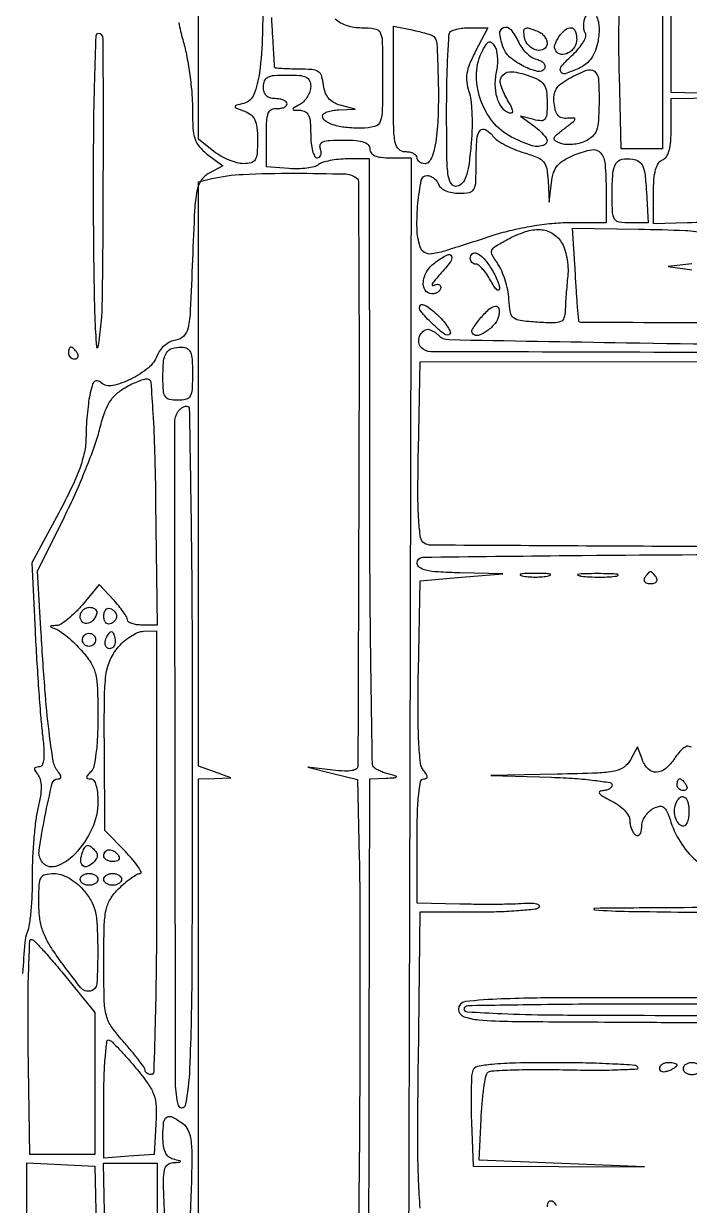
# Model space of a CAD drawing. Extents: x 24 to 1546, y 0 to 2379.
# Drawn here: x 188.4 to 301.1, y 1405.9 to 1605.7 of the extents above; entities that cross this region are included whole.
import ezdxf

# ---------------------------------------------------------------- set-up
doc = ezdxf.new("R2010")
doc.units = 0
doc.header["$MEASUREMENT"] = 0
doc.layers.get('0').update_dxf_attribs({"linetype": 'CONTINUOUS'})

msp = doc.modelspace()

# ---------------------------------------------------------------- linework, layer by layer
for points in [[(339.46395, 1554.999339, -0.000003), (282.698834, 1555.153426, -0.227171), (282.42286, 1555.28656, -0.148861), (282.347007, 1555.477022, -0.000632), (282.161679, 1557.726915, -0.00301), (281.969259, 1560.291055, -0.001884), (281.773422, 1563.294427), (281.294671, 1571.088855), (292.517836, 1570.933479, -0.006652), (300.387005, 1570.719798, -0.055106), (303.915854, 1570.184472, -0.174711)], [(514.769083, 1516.135333, 0.000015), (559.321584, 1516.282001, 0.198049)], [(218.052386, 1403.211409, -0.001037), (218, 1428.468615), (218, 1478), (220.75, 1478.078947), (223.5, 1478.157895), (220.75, 1479.162281), (218, 1480.166667), (218, 1529.564281), (218, 1578.961896), (220.25, 1579.480168, -0.045261), (225.548031, 1580.204816, -0.011871), (234.126477, 1580.391277, -0.006018), (242.955136, 1580.267285, -0.192143), (244.902651, 1579.430682, -0.197515), (245.068892, 1579.032373, -0.000095), (245.142637, 1564.819587, -0.001291), (245.180897, 1548.987541, -0.000784), (245.148441, 1530.261966, 0.00002), (245.087187, 1511.477675, 0.000032), (245.036602, 1495.453169, 0.000005), (244.992793, 1481.241243, 0.002008), (244.99374, 1480.238182, -0.23795), (244.725791, 1479.700407, -0.115744), (244.003814, 1479.385864, -0.057422), (242.730441, 1479.302092, -0.016314), (240.75, 1479.464155), (236.5, 1479.951944), (240.721345, 1478.92279), (244.94269, 1477.893635), (245.221345, 1464.696818, -0.004337), (245.31296, 1457.331315, -0.000915), (245.337834, 1444.468266, -0.000958), (245.310804, 1429.55014, -0.000909), (245.226601, 1414.365366), (244.953201, 1377.230732)], [(228.943365, 1616.25, -0.005128), (228.84055, 1603.945733, -0.028973), (228.338848, 1597.403797, -0.059734), (227.381128, 1593.711569, -0.239926), (225.690949, 1592.20893, 0.006137), (224.334297, 1591.83631, 0.361996), (224.200566, 1591.639073, 0.281936), (224.362428, 1591.425455, 0.004613), (225.823739, 1590.8695, -0.078439), (226.906955, 1590.262355, -0.120732), (227.565157, 1589.419621, -0.083002), (227.903868, 1588.131568, -0.022884), (228, 1586.032224, -0.016115), (227.925708, 1583.727707, -0.117036), (227.60336, 1582.676214, -0.199669), (226.923107, 1582.163189, -0.063086), (225.634859, 1582, -0.066754), (224.540351, 1582.146779, -0.031595), (223.190488, 1582.60882, -0.030619), (221.817301, 1583.279232, -0.037799), (220.634859, 1584.07258), (218, 1586.14516), (218, 1608.57258)], [(241.133156, 1606.496034, 0.106313), (243.10538, 1605.382966, 0.075639), (245.622445, 1605, -0.038252), (247.822477, 1604.831441, -0.23379), (248.727999, 1604.195497, -0.118053), (249.103869, 1602.80599, -0.007292), (249.166667, 1598.5, -0.003289), (249.118482, 1591.17438, -0.079128), (248.770513, 1589.160323, -0.254368), (247.807407, 1588.274513, -0.061438), (245.581787, 1588, -0.025874), (242.888218, 1588.13948, -0.051632), (240.801932, 1588.576842, -0.075144), (239.448092, 1589.2473, -0.244973), (239, 1590.106989, -0.252537), (239.189036, 1590.457392, -0.058796), (239.807813, 1590.766959, -0.046875), (240.696553, 1590.996488, -0.030717), (241.75, 1591.09968), (244.5, 1591.19936), (242, 1591.889226, -0.060944), (240.848423, 1592.363913, -0.091838), (240.0175, 1593.057964, -0.08933), (239.475439, 1594.01899, -0.054844), (239.183578, 1595.289546, 0.047558), (238.86014, 1596.797703, 0.175977), (238.276798, 1597.557626, 0.123747), (237.205164, 1597.91451, 0.018811), (234.933578, 1598, -0.005952), (233.42039, 1598.018014, -0.009632), (232.134424, 1598.073437, -0.003808), (231.051672, 1598.149303, -0.313147), (230.928293, 1598.25, -0.05441), (230.893682, 1598.450886, -0.000197), (230.745926, 1600.85, -0.001047), (230.585235, 1603.569392, -0.000657), (230.408163, 1606.75, -0.010564)], [(214.683992, 1605.851677, 0.027724), (215.355246, 1603, -0.023149), (215.977794, 1600.459637, -0.013287), (216.503575, 1597.349409, -0.013255), (216.866677, 1594.188922, -0.02148), (216.988131, 1591.487349, 0.013057), (217.084329, 1588.063235, 0.064857), (217.435352, 1586.174269, 0.099417), (218.183821, 1584.840722, 0.054314), (219.558114, 1583.553634), (222.116228, 1581.632571), (219.808114, 1580.400072, 0.123867), (218.489147, 1579.20311, 0.099559), (217.760405, 1577.424742, 0.035119), (217.363744, 1574.141668, 0.003137), (217, 1565.833786, -0.002603), (216.632904, 1557.239529, -0.038657), (216.257008, 1554.252135, -0.141656), (215.520956, 1552.851618, -0.167708), (214.196122, 1552.173389, 0.079024), (213.244121, 1551.880414, 0.057689), (212.31182, 1551.280836, 0.057131), (211.531723, 1550.476156, 0.073237), (211.029178, 1549.576743, -0.131467), (209.502805, 1547.46005, -0.057305), (206.562944, 1545.575185, -0.058499), (203.471062, 1544.485742, -0.232728), (201.570309, 1544.941649, 0.105304), (200.900168, 1545.292996, 0.278272), (200.398651, 1545.154328, 0.122028), (200.002629, 1544.45518, 0.018783), (199.628208, 1542.891041, 0.018385), (199.385751, 1541.394637, 0.008835), (199.179628, 1539.460962, 0.008747), (199.035388, 1537.433743, 0.012373), (198.983291, 1535.625, -0.053605), (198.71586, 1533.229065, -0.032783), (197.918622, 1530.495836, -0.025038), (196.525054, 1527.194382, -0.011243), (194.384059, 1523), (189.801535, 1514.5), (190.371614, 1503, 0.00279), (190.637775, 1498.175457, 0.002523), (190.966046, 1493.189062, 0.002526), (191.305175, 1488.725718, 0.008048), (191.594676, 1485.75, -0.010357), (191.853581, 1482.95492, -0.043645), (191.827362, 1481.27245, -0.093333), (191.548312, 1480.333718, -0.280995), (191.001385, 1480, 0.067903), (190.479481, 1479.928794, 0.298184), (190.284265, 1479.706225, 0.18126), (190.367337, 1479.331545, 0.028986), (190.819991, 1478.716897, -0.115104), (191.24228, 1477.872062, -0.057252), (191.386301, 1476.677105, -0.040942), (191.264247, 1475.079976, -0.017282), (190.851999, 1472.966897, 0.025392), (190.459578, 1470.766182, 0.010486), (190.143199, 1467.755901, 0.010344), (189.938078, 1464.507232, 0.013106), (189.889478, 1461.5, -0.012398), (189.847254, 1458.63673, -0.012969), (189.662677, 1455.821875, -0.012721), (189.378813, 1453.40377, -0.0545), (189.018596, 1452, 0.070333), (188.634182, 1450.278077, 0.004448), (188.269049, 1445.09375, 0.006471)], [(246.821518, 1382.300117, -0.000025), (246.843218, 1396.106877, -0.000053), (246.871267, 1412.331052, -0.000036), (246.906409, 1430.75), (247, 1478), (249.75, 1478.116001, 0.004851), (251.153236, 1478.188837, 0.153895), (251.471245, 1478.311068, 0.607429), (251.44178, 1478.461608, 0.012435), (250.5, 1478.713066, -0.021935), (249.679194, 1478.949013, -0.020764), (248.86675, 1479.259741, -0.02124), (248.17171, 1479.594877, -0.065423), (247.748512, 1479.898553, -0.203174), (247.440814, 1480.593497, -0.000279), (247.213105, 1495.406239, -0.002249), (247.04132, 1512.059614, -0.001377), (246.981131, 1531.701488), (246.965238, 1582.8), (243.232619, 1582.805565, 0.023582), (241.717102, 1582.736312, 0.025266), (240.24977, 1582.524531, 0.025911), (239.017186, 1582.215477, 0.097939), (238.319788, 1581.841039, -0.111023), (237.616588, 1581.486619, -0.028843), (236.364201, 1581.248305, -0.027873), (234.868668, 1581.136474, -0.025271), (233.319788, 1581.185474), (229.5, 1581.5), (229.5, 1586.5, -0.011844), (229.563697, 1589.188545, -0.074683), (229.830556, 1590.529321, -0.180458), (230.371769, 1591.168455, -0.148654), (231.25, 1591.361111, 0.04877), (231.919827, 1591.373347, 0.072417), (232.485938, 1591.524132, 0.097087), (232.865282, 1591.782799, 0.19719), (233, 1592.111111, 0.209708), (232.850893, 1592.450988, 0.081611), (232.4125, 1592.738889, 0.062152), (231.765682, 1592.934785, 0.042509), (231, 1593, -0.072254), (230.126841, 1593.126841, -0.124864), (229.5, 1593.5, -0.124864), (229.126841, 1594.126841, -0.072254), (229, 1595, -0.094959), (229.195784, 1596.021586, -0.184152), (229.75, 1596.625, -0.098846), (230.849164, 1596.925179, -0.017388), (233, 1597, -0.017581), (235.12973, 1596.925092, -0.096131), (236.237261, 1596.628106, -0.180771), (236.79908, 1596.036355, -0.100784), (237, 1595.04969, -0.07832), (236.870513, 1594.228105, -0.055025), (236.485938, 1593.37287, -0.054601), (235.919441, 1592.614564, -0.0733), (235.25, 1592.080099, 0.004477), (234.114135, 1591.404826, 0.262137), (234, 1591.202085, 0.400998), (234.130512, 1591.065518, 0.006989), (235.25, 1591.030409, -0.129107), (236.097119, 1590.792156, -0.158866), (236.638724, 1590.180505, -0.083801), (236.92369, 1589.028152, -0.018806), (237, 1587, 0.025083), (237.078346, 1585.439236, 0.042445), (237.319187, 1584.153352, 0.053741), (237.67236, 1583.26232, 0.278387), (238.106989, 1583, 0.158089), (238.480915, 1583.121257, 0.151946), (238.719716, 1583.440625, 0.112257), (238.77672, 1583.926101, 0.06502), (238.638374, 1584.5, -0.17421), (238.622859, 1585.223179, -0.223492), (239.077384, 1585.698284, -0.079493), (240.224732, 1585.94178, -0.012618), (242.531385, 1586, -0.01686), (244.687228, 1585.927284, -0.064193), (246.005231, 1585.666081, -0.126678), (246.72876, 1585.196308, -0.187894), (247, 1584.5, 0.164229), (247.225949, 1583.830644, 0.129347), (247.832898, 1583.357223, 0.075897), (248.894834, 1583.081925, 0.025544), (250.497389, 1583), (253.994777, 1583), (253.747389, 1478.25), (253.5, 1373.5)], [(306.578512, 1572.139191, 0.002289), (300.75, 1572.011165), (295, 1571.85853), (295, 1576.96065, -0.016885), (295.080826, 1579.353444, -0.047725), (295.351703, 1581.001443, -0.0751), (295.815606, 1582.074048, -0.162987), (296.5, 1582.638374, 0.16029), (297.178849, 1583.19216, 0.075374), (297.643951, 1584.238784, 0.048848), (297.917511, 1585.831563, 0.01812), (298, 1588.106989), (298, 1593), (309.25, 1593.213756)], [(350.768612, 1517.079512, -0.000826), (301.603313, 1517.264312, -0.000051), (257.357327, 1517.508254, -0.140885), (256.222271, 1517.841467, -0.217935), (255.587531, 1518.818435, -0.020888), (255.281828, 1521.712572, -0.016469), (255.144784, 1526.199401, -0.004052), (255.222271, 1533.576154), (255.5, 1548.5), (334.5, 1548.566673, -0.000942)], [(301.491683, 1565.070058), (297.5, 1564.640117), (301.5, 1564.070058, -0.023465)], [(255.523452, 1405.415859, -0.010151), (255.249076, 1410.04594, -0.010498), (255.120011, 1417.258499, -0.002057), (255.213653, 1430.232563), (255.5, 1455.5), (265.153481, 1455.5, 0.007946), (268.912996, 1455.559751, 0.011634), (272.216943, 1455.741818, 0.007171), (274.952311, 1455.995997, 0.169201), (275.643357, 1456.323209, 0.429924), (275.638001, 1456.609176, 0.132848), (275.208909, 1456.83031, 0.050639), (274.274448, 1456.934003, 0.020419), (272.989876, 1456.893513, -0.012596), (271.16908, 1456.807597, -0.003786), (268.395463, 1456.767685, -0.003792), (265.281659, 1456.770076, -0.004107), (262.25, 1456.820304), (255, 1457), (255, 1467.5, -0.006671), (255.062748, 1472.202749, -0.019955), (255.276725, 1475.411355, -0.021473), (255.60188, 1477.571049, -0.358928), (256.122445, 1478, 0.090993), (256.572614, 1478.082609, 0.31677), (256.729205, 1478.314328, 0.146334), (256.600698, 1478.715691, 0.023068), (256.095777, 1479.384596, -0.148721), (255.568599, 1480.640418, -0.012533), (255.294866, 1484.18356, -0.012785), (255.163548, 1489.143284, -0.004727), (255.223332, 1496.134596), (255.5, 1511.5), (262.5, 1512.073413), (269.5, 1512.646826), (262.25, 1512.823413, -0.008429), (258.539814, 1512.976395, -0.042393), (256.486012, 1513.271692, -0.095141), (255.389302, 1513.757837, -0.245734), (255, 1514.502127, -0.41046), (255.956929, 1515.471415, -0.000758), (280.571981, 1515.749998, -0.002222), (319.095589, 1515.95639, -0.000246), (407.158053, 1515.993513, 0.000313)], [(301.40934, 1483.371736, -0.141171), (301.040286, 1483.475102, 0.254409), (300.611861, 1483.49883, 0.059294), (299.980561, 1483.101831, 0.047071), (299.271472, 1482.408875, 0.030708), (298.586331, 1481.491414, -0.067643), (297.056916, 1479.73037, -0.169014), (295.499699, 1479.098023, -0.212684), (294.131646, 1479.625893, -0.10769), (293.116928, 1481.212951), (292.298304, 1483.425903), (291.113968, 1481.212951, -0.118654), (290.013272, 1479.977054, -0.103857), (288.416675, 1479.301982, -0.039521), (285.545072, 1478.973052, -0.004061), (278.714816, 1478.789103), (267.5, 1478.578205), (277.75, 1478.254119, -0.008676), (281.707947, 1478.060183, -0.0147), (285.010648, 1477.74311, -0.008485), (287.659769, 1477.364172, -0.36836), (288, 1476.965017, -0.174783), (287.866563, 1476.594957, -0.09145), (287.485937, 1476.276785, -0.072278), (286.91951, 1476.057372, -0.053112), (286.25, 1475.97723, 0.191434), (285.865529, 1475.818606, 0.407159), (285.857362, 1475.525706, 0.076497), (286.486282, 1475.024722, 0.015489), (287.75, 1474.352327, -0.038507), (289.039778, 1473.587972, -0.049707), (290.08206, 1472.689766, -0.058102), (290.774765, 1471.767316, -0.132779), (291, 1470.934114, 0.049925), (291.074125, 1470.193589, 0.047604), (291.29375, 1469.46996, 0.051279), (291.616652, 1468.867883, 0.106014), (292, 1468.5, 0.198131), (292.378188, 1468.438045, 0.182921), (292.70625, 1468.658015, 0.106211), (292.92839, 1469.173812, 0.048798), (293, 1469.905799, -0.083221), (293.142548, 1470.756311, -0.057606), (293.56524, 1471.637639, -0.056667), (294.188271, 1472.415218, -0.0728), (294.924221, 1472.959444, -0.064039), (295.99815, 1473.367963, -0.22518), (296.702753, 1473.219709, -0.132768), (297.26988, 1472.483597, -0.018424), (297.947336, 1470.659573, 0.139342), (302.530266, 1463.898164, 0.12991)], [(302.225653, 1186.047247, -0.000033), (424.8983, 1186.005815, -0.00004), (547.358432, 1185.946715, -0.198766)], [(321.517848, 1456.242549, 0.001609), (300.17881, 1456.210222, 0.001494), (285.007959, 1456.093082, 0.9572), (285, 1455.852145, 0.015783), (290.823159, 1455.588845, 0.000804), (309.756792, 1455.361354, 0.001283)], [(319, 1440.967015, 0.000459), (281.265767, 1440.987161, 0.008419), (269.277237, 1440.780678, 0.019714), (263.166229, 1440.330818, 0.381518), (262, 1439.02488, 0.314591), (262.833635, 1437.831057, 0.06718), (265.444719, 1437.254065, 0.018475), (271.052125, 1436.993815, 0.001138), (287.75, 1436.874306, -0.000714), (299.122266, 1436.80256, -0.000489), (312.03125, 1436.69007, -0.000493)], [(319.374515, 1437.864218, 0.000984), (289.75, 1437.963222, -0.002327), (277.373048, 1438.03784, -0.007963), (269.328579, 1438.251939, -0.004121), (263.522898, 1438.546982, -0.397031), (263, 1439.101687, -0.409131), (263.566672, 1439.678297, -0.001044), (275.99055, 1439.868318, -0.003845), (292.786188, 1439.960928, -0.001029), (319.5, 1439.847792, 0.001154)], [(212.434169, 1402.355213, -0.007586), (212.20431, 1406.25, -0.007213), (212.091414, 1410.095242, -0.057567), (212.268476, 1411.858513, -0.15942), (212.782174, 1412.732711, -0.166215), (213.70431, 1413.116001, 0.002343), (214.877513, 1413.197312, 0.369963), (214.964263, 1413.283575, 0.360922), (214.892872, 1413.385024, 0.002306), (213.75, 1413.689326, -0.115727), (212.957893, 1414.107806, -0.108169), (212.41104, 1414.844089, -0.075773), (212.096979, 1415.969811, -0.030212), (212, 1417.573324, -0.027063), (212.126277, 1419.904625, -0.226173), (212.666137, 1420.779087, -0.270646), (213.607499, 1420.82074, -0.036758), (215.349489, 1419.733715, -0.12965), (216.239248, 1418.636939, -0.072737), (216.714161, 1416.975897, -0.035003), (216.888454, 1414.225554, -0.005986), (216.790619, 1408.983715, -0.004426), (216.564904, 1403.270465, -0.047198)], [(278.591851, 1405.816177, 0.089041), (278.368157, 1406.190956, 0.075516), (278.016312, 1406.489919, 0.126154), (277.629981, 1406.610523, 0.188879), (277.298542, 1406.500043, 0.14796), (277.075162, 1406.160499, 0.072152), (277, 1405.64235, -0.077611)]]:
    msp.add_lwpolyline(points, format="xyb")
for points in [[(296.5, 1598), (296.5, 1584.5), (293, 1584.5), (289.5, 1584.5), (289.21766, 1596.944531, -0.004154), (289.147684, 1601.81177, -0.005917), (289.172612, 1606.135725, -0.003445), (289.261638, 1609.770368, -0.083953), (289.460785, 1610.758402, -0.152343), (289.900582, 1611.314931, -0.082068), (290.700569, 1611.687549, -0.060294), (291.82729, 1611.859781, -0.031841), (293.243125, 1611.813871), (296.5, 1611.5)], [(285.608683, 1602.727638, -0.042182), (285.163605, 1601.117949, -0.0652), (284.492702, 1599.84265, -0.070884), (283.564329, 1598.858094, -0.061503), (282.354153, 1598.115501, -0.028579), (280.041024, 1597.217305, -0.394331), (279.296097, 1597.566166, -0.286295), (279.468874, 1598.53726, -0.022413), (281.39955, 1600.494487, 0.03065), (282.39138, 1601.53363, 0.043597), (283.126184, 1602.576763, 0.051439), (283.534348, 1603.481597, 0.222189), (283.467675, 1604.052304, -0.09036), (283.265249, 1604.569071, -0.046104), (283.194749, 1605.264933, -0.04377), (283.254134, 1606.018366, -0.050109), (283.44417, 1606.715104, -0.219324), (284.316336, 1607.565191, -0.369069), (285.211662, 1607.221677, -0.110731), (285.771881, 1605.249402, -0.060484)], [(257.813937, 1603.519397, -0.18596), (258.33782, 1602.338921, -0.005387), (258.556331, 1596.765169, -0.01174), (258.584053, 1591.143596, -0.02409), (258.290482, 1586.75, -0.01973), (257.970241, 1584.691656, -0.047588), (257.531646, 1583.21599, -0.072708), (256.996348, 1582.300636, -0.227947), (256.371169, 1582, -0.071254), (255.847166, 1582.075056, -0.086613), (255.402781, 1582.29375, -0.100319), (255.10569, 1582.61866, -0.136013), (255, 1583, 0.191087), (254.848523, 1583.381882, 0.088204), (254.4125, 1583.70625, 0.068025), (253.765418, 1583.926307, 0.048028), (253, 1584, -0.195223), (251.906103, 1584.44403, -0.154601), (251.297059, 1585.578125, -0.043006), (251.046316, 1588.074685, -0.003535), (251, 1594.625), (251, 1605.25), (254.177083, 1604.614583, -0.010285), (255.427411, 1604.337656, -0.013492), (256.555956, 1604.030763, -0.011002), (257.476788, 1603.731219, -0.112697)], [(264.884865, 1601.003612, 0.021571), (263.886349, 1598.86797, 0.057816), (263.425227, 1597.256562, 0.072584), (263.398719, 1595.80781, 0.05225), (263.769608, 1594.231058, -0.057883), (264.10311, 1592.738216, -0.016602), (264.271359, 1590.370949, -0.016471), (264.284368, 1587.66793, -0.016818), (264.118692, 1584.988706, -0.011222), (263.728893, 1581.695972, -0.048759), (263.266549, 1579.787808, -0.094888), (262.637074, 1578.699457, -0.16865), (261.75, 1578.187935, -0.298494), (260.809509, 1578.57589, -0.115789), (260.277416, 1579.952402, -0.031679), (260.044861, 1583.0485, -0.002909), (260, 1590.760009, -0.004825), (260.048207, 1595.754926, -0.007444), (260.195833, 1600.071169, -0.003066), (260.398494, 1603.738214, -0.183017), (260.666667, 1604.333333, -0.123968), (261.098936, 1604.591697, -0.025749), (261.965077, 1604.804167, -0.025574), (263.023166, 1604.951042, -0.021702), (264.150616, 1605), (266.967899, 1605)], [(272.143337, 1602.584754, 0.052583), (272.710578, 1601.622365, 0.04305), (273.501785, 1600.726987, 0.044732), (274.384526, 1600.025283, 0.081794), (275.222514, 1599.652062, -0.058017), (275.93146, 1599.375716, -0.097069), (276.426882, 1598.974171, -0.13627), (276.634041, 1598.51678, -0.178866), (276.543865, 1598.070975, -0.324205), (275.399674, 1597.600387, -0.057127), (273.084912, 1598.447858, -0.054271), (270.794698, 1599.927227, -0.131355), (269.621181, 1601.544802, -0.059814), (269.012296, 1603.960388, -0.338938), (269.636767, 1605.03569, -0.335949), (270.845814, 1604.717786, -0.059557)], [(275.418213, 1604.393011, -0.07406), (276.022911, 1604.05138, -0.06433), (276.53535, 1603.533589, -0.066862), (276.882001, 1602.925611, -0.096465), (277, 1602.319687, -0.267393), (276.462391, 1601.386283, -0.194368), (275.249665, 1601.213245, -0.132421), (273.889203, 1601.966267, -0.154129), (273.188159, 1603.261484, -0.032552), (273.038595, 1604.450116, -0.298777), (273.285021, 1604.879932, -0.19608), (273.881505, 1604.929136, -0.015367)], [(282, 1603.106989, -0.135691), (281.620455, 1601.734175, -0.129364), (280.584572, 1600.721585, -0.164618), (279.368967, 1600.487271, -0.223969), (278.445935, 1601.087479, -0.220718), (278.326655, 1602.084212, -0.071271), (279.000336, 1603.451964, -0.069423), (280.060351, 1604.616164, -0.175154), (281.122445, 1605, -0.203012), (281.45782, 1604.857976, -0.084084), (281.742218, 1604.443928, -0.064235), (281.935519, 1603.831626, -0.044404)], [(200.211951, 1575.25, 0.002329), (200.295375, 1564.23913, 0.005507), (200.486104, 1556.036572, 0.008323), (200.741973, 1551.014618, 0.890193), (201.043114, 1551, 0.037747), (201.766931, 1559.101912, 0.003189), (201.919318, 1580.074179, 0.00063), (201.910726, 1603.180803, 0.413736), (201.090191, 1604, 0.403354), (200.654876, 1603.580593, 0.00167), (200.408169, 1596.301318, 0.005834), (200.237695, 1587.268181, 0.00253)], [(268.423706, 1597.772471, 0.052264), (268.178484, 1595.389516, 0.069154), (268.482493, 1593.231867, 0.083978), (269.273022, 1591.576913, 0.148885), (270.455321, 1590.655519, 0.128), (270.990077, 1590.595487, 0.407102), (271.188381, 1590.853791, 0.090345), (270.970533, 1591.561328, 0.010535), (270.173875, 1593.019759, -0.062168), (269.137941, 1595.491679, -0.261761), (269.505471, 1596.997689, -0.238938), (271.036188, 1597.556998, -0.05422), (273.813125, 1596.9153, -0.034491), (275.541236, 1596.175722, -0.123013), (276.440319, 1595.390129, -0.120267), (276.875332, 1594.263495, -0.032285), (277, 1592.334787, -0.016166), (276.935177, 1590.330363, -0.151003), (276.630758, 1589.532271, -0.24821), (276.007888, 1589.254063, -0.048052), (274.75, 1589.460351), (272.5, 1590.055477), (274.75, 1588.405766, -0.068954), (276.822271, 1586.394919, -0.473971), (276.550131, 1585.191882, -0.198169), (274.471377, 1585.042277, -0.039477), (270.967267, 1586.516927, -0.105807), (267.767641, 1589.147374, -0.088298), (265.670606, 1593.025043, -0.089615), (265.059589, 1597.334077, -0.113864), (266.107487, 1601.200841, -0.022592), (266.723549, 1602.236623, -0.16629), (267.171934, 1602.584244, -0.278176), (267.601749, 1602.491412, -0.061063), (268.105712, 1601.8851, -0.087917), (268.407985, 1601.162343, -0.035907), (268.566553, 1600.105661, -0.034125), (268.577172, 1598.918416, -0.036942)], [(285.785622, 1592.418296, -0.012847), (285.676982, 1589.286798, -0.070301), (285.340152, 1587.631489, -0.123047), (284.649975, 1586.59167, -0.078266), (283.431503, 1585.786837, -0.047455), (282.4166, 1585.436158, -0.03787), (281.273451, 1585.249164, -0.039136), (280.178947, 1585.240182, -0.074231), (279.320295, 1585.430586, -0.041036), (278.365324, 1585.890046, -0.335479), (278.191337, 1586.30976, -0.158336), (278.533181, 1586.844907, -0.010508), (279.985558, 1587.989106, 0.005635), (281.444906, 1589.115922, 0.155634), (281.711808, 1589.511788, 0.500338), (281.551782, 1589.725196, 0.022199), (280.479033, 1589.677061, -0.082174), (279.533623, 1589.747861, -0.149218), (278.872697, 1590.139542, -0.116587), (278.440762, 1590.916398, -0.040102), (278.189708, 1592.186472, -0.05524), (278.183262, 1593.580481, -0.107948), (278.531924, 1594.629767, -0.096635), (279.318694, 1595.511505, -0.038223), (280.689708, 1596.396435, -0.027299), (283.66903, 1597.806993, -0.268816), (284.991459, 1597.623847, -0.214403), (285.679966, 1596.319093, -0.018034)], [(267.996182, 1586.5046, 0.07616), (268.732782, 1585.850631, 0.023836), (270.012843, 1585.106875, 0.023203), (271.5417, 1584.401462, 0.023704), (273.118627, 1583.846312, -0.023832), (275.345635, 1583.061663, -0.120553), (276.405058, 1582.295121, -0.133782), (276.933871, 1581.167496, -0.03201), (277.160037, 1579.091712), (277.320074, 1575.5), (277.7244, 1578.763473, -0.046158), (278.102367, 1580.490006, -0.098271), (278.759346, 1581.682151, -0.087669), (279.875401, 1582.615175, -0.031421), (281.741214, 1583.536339, -0.053755), (284.557584, 1584.371792, -0.270462), (286.041738, 1583.834541, -0.156769), (286.806, 1581.944093, -0.017567), (286.984687, 1577.25), (287, 1572), (280.75, 1572.000206, 0.024903), (277.812423, 1571.853905, 0.016005), (274.429424, 1571.406241, 0.015848), (271.021149, 1570.732145, 0.021545), (268, 1569.895894, -0.001869), (259.974305, 1567.330508, -0.038005), (257.490881, 1566.749896, -0.176993), (256.272779, 1566.992588, -0.181052), (255.512272, 1567.961333, -0.070804), (254.990949, 1571.073704, -0.030536), (255.144627, 1575.286287, -0.023397), (255.712383, 1579.19339, -0.35929), (256.689986, 1580, -0.097565), (257.257799, 1579.888138, -0.066866), (257.828598, 1579.559375, -0.06412), (258.315741, 1579.073436, -0.073171), (258.638374, 1578.5, 0.134491), (259.070802, 1577.911606, 0.065461), (259.877318, 1577.429364, 0.056246), (260.931597, 1577.108095, 0.045886), (262.106989, 1577, 0.045795), (263.851084, 1577.160078, 0.229799), (264.618499, 1577.725283, 0.11344), (264.942504, 1578.951548, 0.008101), (265, 1582.5, -0.016553), (265.119768, 1586.116614, -0.145037), (265.670071, 1587.60441, -0.397193), (266.590933, 1587.764653, -0.073681)], [(293.80226, 1577.25), (294.104519, 1572), (291.05226, 1572, -0.036104), (289.195779, 1572.134228, -0.219209), (288.407875, 1572.645882, -0.131161), (288.064187, 1573.747454, -0.010399), (288, 1576.833333, -0.017419), (288.122277, 1580.342139, -0.114561), (288.634787, 1582.011968, -0.216246), (289.666155, 1582.746618, -0.083992), (291.458849, 1582.792183, -0.113582), (292.516842, 1582.383804, -0.145053), (293.177443, 1581.580346, -0.072693), (293.563403, 1580.099127, -0.013066)], [(279.400095, 1568.75, -0.063096), (279.933999, 1567.631175, -0.033112), (280.320583, 1566.136036, -0.032132), (280.520293, 1564.514966, -0.040182), (280.486985, 1563, 0.004144), (280.344718, 1561.491223, 0.00324), (280.214469, 1559.851093, 0.003276), (280.113109, 1558.322594, 0.007994), (280.063836, 1557.195209, -0.069167), (279.850985, 1555.923241, -0.219304), (279.285999, 1555.299098, -0.106442), (278.132299, 1555.075727, -0.011249), (275.376988, 1555.195209, -0.013465), (272.439208, 1555.468506, -0.140725), (271.335449, 1555.934262, -0.183777), (270.791529, 1556.866042, -0.026395), (270.540289, 1559.097811, 0.035553), (270.336826, 1560.649263, 0.025781), (269.900504, 1562.336723, 0.026219), (269.316129, 1563.903483, 0.050439), (268.662368, 1565.071649, -0.025643), (267.712143, 1566.588163, -0.222799), (267.657896, 1567.361529, -0.16637), (268.217013, 1568.027863, -0.013224), (270.249067, 1569.181922, -0.041576), (273.335331, 1570.512142, -0.09302), (275.855107, 1570.862974, -0.124894), (277.854936, 1570.253842, -0.114336)], [(258.92061, 1563.334807, 0.010981), (258.066937, 1562.355288, 0.037843), (257.578242, 1561.669662, 0.272822), (257.575786, 1561.444698, 0.414501), (257.75, 1561.397767, -0.065232), (258.228569, 1561.595866, -0.132474), (258.632812, 1561.595369, -0.184316), (258.898118, 1561.402262, -0.145277), (259, 1561.059017, -0.140337), (258.884374, 1560.655173, -0.099915), (258.559375, 1560.311086, -0.085131), (258.073318, 1560.079345, -0.06887), (257.5, 1560, -0.256646), (256.384929, 1560.612715, -0.174865), (256.062494, 1562.056836, -0.112285), (256.742309, 1563.918088, -0.09679), (258.189668, 1565.420295, -0.02992), (260.14621, 1566.623067, -0.460151), (260.797113, 1566.369737, -0.253289), (260.639695, 1565.388254, -0.020913)], [(267.38499, 1564.535183, -0.022511), (268.000193, 1563.497197, -0.023102), (268.51383, 1562.416884, -0.023616), (268.870035, 1561.44226, -0.083774), (268.959962, 1560.785183, -0.359206), (268.79098, 1560.592845, -0.235), (268.49344, 1560.685335, -0.058683), (268.005907, 1561.275371, -0.019066), (267.428025, 1562.25, 0.02529), (266.785879, 1563.302927, 0.032905), (266.090003, 1564.192188, 0.034656), (265.436007, 1564.828539, 0.177438), (264.968063, 1565, -0.102405), (264.598659, 1565.076459, -0.098676), (264.284368, 1565.29375, -0.097117), (264.073786, 1565.618312, -0.095771), (264, 1566, -0.214012), (264.344724, 1566.768497, -0.291857), (265.074717, 1566.885951, -0.107435), (266.187164, 1566.087633, -0.038582)], [(260.556663, 1553.22333, -0.378419), (259.632788, 1553.166098, -0.027158), (257.533015, 1554.992801, -0.026861), (255.621415, 1557.05789, -0.322171), (255.549933, 1558.080793, -0.343051), (255.90892, 1558.214394, -0.054924), (256.641353, 1557.892218, -0.041513), (257.570113, 1557.24707, -0.02383), (258.579718, 1556.329372, -0.020937), (259.513014, 1555.314463, -0.033725), (260.208812, 1554.368606, -0.036947), (260.625219, 1553.593447, -0.310567)], [(268.823324, 1556.357183, -0.120496), (268.189372, 1554.98993, -0.06766), (266.856875, 1553.719177, -0.076147), (265.414532, 1552.978205, -0.2843), (264.46463, 1553.202036, -0.34908), (264.372542, 1554.008545, -0.031978), (265.630864, 1555.763855, -0.034643), (267.165992, 1557.394785, -0.162795), (268.323324, 1557.916667, -0.222423), (268.610176, 1557.816213, -0.122092), (268.80982, 1557.492943, -0.08029), (268.887289, 1556.980467, -0.046063)], [(258.597969, 1553.002031, 0.194221), (260.35518, 1552.255502, 0.000408), (290.416046, 1551.736866, 0.002413), (326.768661, 1551.314827, 0.001059), (374.916667, 1551.090203, -0.001411), (388.461104, 1551.017483, -0.002408), (399.773522, 1550.870332, -0.000329), (409.713753, 1550.686594, -0.661279), (409.801706, 1550.468373, -0.199621), (408.121528, 1549.775101, -0.00006), (332.740134, 1549.989625, -0.000061), (257.364404, 1550.222418, -0.198078), (255.674364, 1550.925636, -0.17497), (255.283951, 1551.757158, -0.115593), (255.430261, 1552.813473, -0.117864), (256.026189, 1553.679987, -0.185512), (256.859017, 1554, -0.095969), (257.212611, 1553.931501, -0.034588), (257.67549, 1553.706846, -0.032773), (258.16141, 1553.383937, -0.03335)], [(196, 1550, 0.105053), (196.081062, 1549.618444, 0.099167), (196.311086, 1549.29375, 0.09642), (196.654762, 1549.076123, 0.093332), (197.059017, 1549, 0.108972), (197.413961, 1549.078288, 0.182303), (197.6254, 1549.29375, 0.161196), (197.656512, 1549.6179, 0.082592), (197.5, 1550, 0.029505), (197.231006, 1550.382774, 0.035638), (196.933975, 1550.70625, 0.038439), (196.65171, 1550.934461, 0.151918), (196.440983, 1551, 0.210953), (196.272352, 1550.92554, 0.081139), (196.129539, 1550.70625, 0.061769), (196.032345, 1550.382849, 0.042167)], [(217, 1546.5, -0.012699), (216.931926, 1543.820113, -0.114574), (216.611111, 1542.7, -0.210352), (215.906761, 1542.165617, -0.058662), (214.5, 1542, -0.053192), (213.119334, 1542.147297, -0.197595), (212.413043, 1542.633333, -0.127509), (212.077788, 1543.63077, -0.017653), (212, 1545.833333, -0.021903), (212.12131, 1548.60121, -0.116081), (212.593386, 1550.031844, -0.183678), (213.533482, 1550.757903, -0.073715), (215.166667, 1551, -0.125386), (216.085476, 1550.765908, -0.172939), (216.648148, 1550.136364, -0.082257), (216.929899, 1548.892371, -0.014648)], [(210.770288, 1524.667368), (211.040577, 1504), (208.520288, 1504, -0.032161), (207.554835, 1504.062164, -0.049565), (206.740335, 1504.250856, -0.06383), (206.176896, 1504.525943, -0.252447), (206, 1504.853977, 0.135026), (205.869587, 1505.328091, 0.017783), (205.299153, 1506.213325, 0.019589), (204.527754, 1507.234066, 0.015272), (203.614138, 1508.282342), (201.228276, 1510.85673), (198.369741, 1507.428365, -0.02275), (197.164889, 1506.110153, -0.026965), (195.90863, 1504.983891, -0.027393), (194.766497, 1504.164711, -0.129477), (194.005603, 1503.921053, 0.005654), (193.099773, 1503.863277, 0.389907), (193.003637, 1503.760545, 0.309378), (193.092346, 1503.628452, 0.004677), (194, 1503.276424, -0.06893), (194.753719, 1502.866356, -0.016759), (195.867188, 1501.98524, -0.016867), (197.087084, 1500.878782, -0.016076), (198.25, 1499.675263, -0.041044), (199.786383, 1497.671154, -0.082766), (200.571873, 1495.84823, -0.051898), (200.916936, 1493.363606, -0.008574), (201, 1488.519892, -0.011451), (200.921214, 1485.080308, -0.020565), (200.676107, 1482.267751, -0.021282), (200.30809, 1480.131641, -0.144042), (199.8, 1479.2, 0.018208), (199.222304, 1478.578624, 0.180052), (199.1, 1478.25, 0.354955), (199.257401, 1478.056215, 0.051663), (199.8, 1478, -0.24846), (200.290379, 1477.740288, -0.073562), (200.671854, 1476.950214, -0.050608), (200.92074, 1475.733861, -0.02518), (201, 1474.161029, -0.10739), (200.000329, 1469.560313, -0.082526), (197.121152, 1465.284262, -0.123879), (193.847379, 1463.199634, -0.347486), (191.458466, 1464.067203, -0.177346), (191.062608, 1465.994954, -0.01206), (192.039302, 1471.596351, -0.009268), (193.273426, 1477.240019, -0.347274), (194.235676, 1478, 0.115001), (194.603381, 1478.085707, 0.284488), (194.744106, 1478.31093, 0.14059), (194.637139, 1478.689748, 0.030547), (194.240854, 1479.25, -0.128953), (193.446351, 1481.028083, -0.011069), (192.737207, 1486.003046, -0.011041), (192.046789, 1493.071236, -0.003806), (191.352401, 1503.315797), (190.7621, 1513.131595), (195.337421, 1522.315797, 0.01039), (197.187529, 1526.231386, 0.009064), (198.963038, 1530.401784, 0.009151), (200.43109, 1534.231348, 0.02653), (201.255026, 1536.945595, -0.020535), (202.063903, 1539.729845, -0.053954), (202.932666, 1541.616154, -0.069296), (204.036649, 1542.987579, -0.056368), (205.548654, 1544.118117, -0.019505), (206.751923, 1544.76056, -0.023717), (207.926792, 1545.262808, -0.023257), (208.935624, 1545.586018, -0.129051), (209.5, 1545.58989, -0.322276), (209.952187, 1545.050237, -0.003317), (210.303451, 1539.836683, -0.008191), (210.593995, 1533.276032, -0.003699)], [(216.975611, 1481, -0.001168), (216.891762, 1445.709013, -0.008763), (216.519978, 1428.992369, -0.040535), (215.766593, 1422.785491, -0.789791), (214.658282, 1422.75, -0.066098), (214.145008, 1426.562233, -0.000161), (214.061461, 1481.936391, -0.00008), (214.003674, 1538.213646, -0.139505), (214.519041, 1540.030809, -0.061905), (214.817141, 1540.401542, -0.051285), (215.215264, 1540.7153, -0.053307), (215.648035, 1540.92888, -0.088211), (216.048022, 1541, -0.409306), (216.466037, 1540.588943, -0.000332), (216.72349, 1524.621404, -0.002649), (216.916173, 1505.65696, -0.001225)], [(272.75, 1512.294267, 0.029693), (273.774707, 1512.159351, 0.017887), (275, 1512.115502, 0.017887), (276.225293, 1512.159351, 0.029693), (277.25, 1512.294267, 0.142433), (277.560023, 1512.453014, 0.611425), (277.517188, 1512.600334, 0.039503), (276.61149, 1512.701569, 0.008087), (275, 1512.727636, 0.008087), (273.38851, 1512.701569, 0.039503), (272.482812, 1512.600334, 0.611425), (272.439977, 1512.453014, 0.142433)], [(282.767909, 1512.275269, 0.018638), (284.218327, 1512.150328, 0.01259), (285.878422, 1512.111345, 0.012695), (287.487453, 1512.154945, 0.024559), (288.767909, 1512.285474, 0.212532), (289.000181, 1512.434198, 0.556092), (288.934948, 1512.575472, 0.025342), (287.655786, 1512.668409, 0.005888), (285.5, 1512.690131, 0.005499), (283.352754, 1512.662864, 0.031761), (282.222448, 1512.564056, 0.756877), (282.205163, 1512.425738, 0.069146)], [(293.5, 1512, 0.146489), (293.397987, 1511.620597, 0.191582), (293.538811, 1511.29375, 0.134005), (293.925364, 1511.072951, 0.063222), (294.5, 1511, 0.063222), (295.074636, 1511.072951, 0.134005), (295.461189, 1511.29375, 0.191582), (295.602013, 1511.620597, 0.146489), (295.5, 1512, 0.025622), (295.235369, 1512.382847, 0.032351), (294.951311, 1512.70625, 0.033983), (294.686704, 1512.937141, 0.163822), (294.5, 1513, 0.163822), (294.313296, 1512.937141, 0.033983), (294.048689, 1512.70625, 0.032351), (293.764631, 1512.382847, 0.025622)], [(200.770833, 1505.8125, -0.113253), (200.122932, 1504.749304, -0.165501), (199.153639, 1504.257027, -0.244413), (198.346973, 1504.540134, -0.190724), (198, 1505.416667, -0.099038), (198.120875, 1506.020927, -0.097945), (198.465104, 1506.534896, -0.097945), (198.979073, 1506.879125, -0.099038), (199.583333, 1507, -0.077096), (200.158616, 1506.910766, -0.119977), (200.585286, 1506.651172, -0.144529), (200.795817, 1506.264262, -0.134046)], [(204.15, 1505.5, -0.102038), (204.069583, 1505.110048, -0.070382), (203.834219, 1504.723802, -0.066918), (203.485911, 1504.399741, -0.073624), (203.075, 1504.191667, -0.159683), (202.666526, 1504.189601, -0.143818), (202.315781, 1504.428177, -0.107546), (202.079656, 1504.888977, -0.064908), (202, 1505.5, -0.064908), (202.079656, 1506.111023, -0.107546), (202.315781, 1506.571823, -0.143818), (202.666526, 1506.810399, -0.159683), (203.075, 1506.808333, -0.073624), (203.485911, 1506.600259, -0.066918), (203.834219, 1506.276198, -0.070382), (204.069583, 1505.889952, -0.102038)], [(200.447214, 1500.91459, -0.099038), (200.151486, 1500.597789, -0.097945), (199.755524, 1500.417584, -0.097945), (199.320774, 1500.401684, -0.099038), (198.91459, 1500.552786, -0.099038), (198.597789, 1500.848514, -0.097945), (198.417584, 1501.244476, -0.097945), (198.401684, 1501.679226, -0.099038), (198.552786, 1502.08541, -0.099038), (198.848514, 1502.402211, -0.097945), (199.244476, 1502.582416, -0.097945), (199.679226, 1502.598316, -0.099038), (200.08541, 1502.447214, -0.099038), (200.402211, 1502.151486, -0.097945), (200.582416, 1501.755524, -0.097945), (200.598316, 1501.320774, -0.099038)], [(210.937736, 1465.5, -0.001856), (210.892512, 1449.423237, -0.004714), (210.706311, 1437.752381, -0.001169), (210.448347, 1428.448936, -0.405436), (209.985709, 1428, -0.074127), (209.607328, 1428.056407, -0.086031), (209.282736, 1428.220313, -0.097244), (209.061349, 1428.463909, -0.128924), (208.976797, 1428.75, 0.147215), (208.823892, 1429.206422, 0.008436), (207.939101, 1430.413685, 0.012285), (206.810436, 1431.826953, 0.008674), (205.476797, 1433.360418, -0.027537), (203.359654, 1435.988695, -0.093921), (202.436335, 1437.971787, -0.056504), (202.072899, 1440.63621, -0.00567), (202, 1447.064964, -0.005656), (202.067914, 1453.068614, -0.045032), (202.379288, 1455.821545, -0.089239), (203.112066, 1457.652789, -0.056749), (204.545455, 1459.454545, -0.019316), (205.598357, 1460.429094, -0.023635), (206.657081, 1461.252273, -0.023095), (207.593339, 1461.849008, -0.131057), (208.159501, 1462, 0.539856), (208.325134, 1462.252396, 0.046522), (207.87757, 1463.067256, 0.029659), (206.979224, 1464.237888, 0.014249), (205.699163, 1465.63321), (202.170233, 1469.266421), (202.094082, 1483.235874, -0.003492), (202.107108, 1491.735953, -0.029897), (202.366663, 1495.530663, -0.067128), (203.008355, 1497.92238, -0.067988), (204.258965, 1500.047335, -0.04199), (205.279171, 1501.138848, -0.039363), (206.488541, 1502.070755, -0.041856), (207.698178, 1502.722484, -0.09665), (208.702027, 1502.944671), (210.904054, 1503)], [(203.604167, 1500.270833, -0.198339), (202.941134, 1499.995338, -0.274516), (202.399603, 1500.315272, -0.160291), (202.239822, 1501.176395, -0.105175), (202.582949, 1502.134215, -0.024362), (203.012891, 1502.759582, -0.233206), (203.294341, 1502.899578, -0.286646), (203.536207, 1502.749629, -0.033951), (203.787251, 1502.138246, -0.052621), (203.903448, 1501.610215, -0.052345), (203.907167, 1501.068604, -0.057227), (203.805016, 1500.594136, -0.115259)], [(300.5, 1477, -0.082592), (300.656512, 1476.6179, -0.161196), (300.6254, 1476.29375, -0.182303), (300.413961, 1476.078288, -0.108972), (300.059017, 1476, -0.093332), (299.654762, 1476.076123, -0.09642), (299.311086, 1476.29375, -0.099167), (299.081062, 1476.618444, -0.105053), (299, 1477, -0.042167), (299.032345, 1477.382849, -0.061769), (299.129539, 1477.70625, -0.081139), (299.272352, 1477.92554, -0.210953), (299.440983, 1478, -0.151918), (299.65171, 1477.934461, -0.038439), (299.933975, 1477.70625, -0.035638), (300.231006, 1477.382774, -0.029505)], [(301, 1472.5, -0.034869), (300.933141, 1471.542463, -0.053056), (300.730729, 1470.734375, -0.069203), (300.43489, 1470.179239, -0.240212), (300.083333, 1470, -0.209296), (299.318399, 1470.334864, -0.101579), (298.755902, 1471.266768, -0.084394), (298.537826, 1472.520578, -0.089289), (298.754296, 1473.75, -0.104278), (299.413745, 1474.801368, -0.339929), (300.175642, 1474.914523, -0.207133), (300.802613, 1474.097267, -0.061555)], [(200.216667, 1463.816667, -0.103621), (199.205275, 1463.155634, -0.29781), (198.422432, 1463.319633, -0.219336), (198.091174, 1464.217175, -0.072159), (198.409244, 1465.624089, -0.040341), (198.787781, 1466.413665, -0.19067), (199.174991, 1466.718105, -0.218633), (199.629413, 1466.653597, -0.053524), (200.232783, 1466.167217, -0.053474), (200.739052, 1465.539301, -0.145657), (200.896548, 1464.996548, -0.143917), (200.732364, 1464.451783, -0.051746)], [(204.5, 1465, -0.139169), (204.607943, 1464.620352, -0.191142), (204.478525, 1464.29375, -0.138808), (204.110654, 1464.073267, -0.066118), (203.559017, 1464, -0.062283), (202.962904, 1464.074545, -0.080552), (202.457961, 1464.29375, -0.097988), (202.120018, 1464.618621, -0.153634), (202, 1465, -0.092995), (202.071618, 1465.381732, -0.096318), (202.276414, 1465.70625, -0.099231), (202.581949, 1465.923444, -0.105429), (202.940983, 1466, -0.089642), (203.346558, 1465.926698, -0.053229), (203.7871, 1465.70625, -0.051032), (204.193797, 1465.382515, -0.06081)], [(198.516365, 1459.25, -0.048856), (199.793012, 1457.477199, -0.071626), (200.510914, 1455.697735, -0.04786), (200.859855, 1453.304987, -0.011202), (200.968399, 1449.25, -0.015392), (200.811717, 1443.321351, -0.341924), (199.75036, 1442.101737, -0.280785), (198.07902, 1442.715102, -0.012189), (194.160131, 1447.900038, -0.023662), (192.57743, 1450.339495, -0.049793), (191.639703, 1452.391155, -0.052687), (191.156689, 1454.511981, -0.029672), (191, 1457.150038, -0.010873), (191.064134, 1460.098824, -0.110505), (191.381339, 1461.274134, -0.216348), (192.094304, 1461.828544, -0.05877), (193.547966, 1462, -0.078159), (194.74833, 1461.811208, -0.048418), (196.060811, 1461.24269, -0.044626), (197.358326, 1460.365036, -0.041309)], [(201, 1461, -0.148195), (200.884432, 1460.618646, -0.098894), (200.559375, 1460.29375, -0.082425), (200.073457, 1460.074694, -0.064853), (199.5, 1460, -0.064853), (198.926543, 1460.074694, -0.082425), (198.440625, 1460.29375, -0.098894), (198.115568, 1460.618646, -0.148195), (198, 1461, -0.148195), (198.115568, 1461.381354, -0.098894), (198.440625, 1461.70625, -0.082425), (198.926543, 1461.925306, -0.064853), (199.5, 1462, -0.064853), (200.073457, 1461.925306, -0.082425), (200.559375, 1461.70625, -0.098894), (200.884432, 1461.381354, -0.148195)], [(205, 1461, -0.148195), (204.884432, 1460.618646, -0.098894), (204.559375, 1460.29375, -0.082425), (204.073457, 1460.074694, -0.064853), (203.5, 1460, -0.064853), (202.926543, 1460.074694, -0.082425), (202.440625, 1460.29375, -0.098894), (202.115568, 1460.618646, -0.148195), (202, 1461, -0.148195), (202.115568, 1461.381354, -0.098894), (202.440625, 1461.70625, -0.082425), (202.926543, 1461.925306, -0.064853), (203.5, 1462, -0.064853), (204.073457, 1461.925306, -0.082425), (204.559375, 1461.70625, -0.098894), (204.884432, 1461.381354, -0.148195)], [(195.602589, 1444.5), (200.5, 1438.5), (200.5, 1426.5), (200.5, 1414.5), (195, 1414.5), (189.5, 1414.5), (189.22709, 1432.84097, -0.004365), (189.18363, 1439.909127, -0.007721), (189.288725, 1445.739652, -0.002621), (189.477381, 1450.611296, -0.513714), (189.829678, 1450.84097, -0.110909), (190.356631, 1450.486387, -0.00476), (191.886614, 1448.83766, -0.00794), (193.662661, 1446.823505, -0.005554)], [(207.436049, 1429.0991, -0.018107), (209.494748, 1426.431465, -0.070369), (210.45695, 1424.585729, -0.076187), (210.830718, 1422.620701, -0.023522), (210.797026, 1419.5991), (210.5, 1414.5), (206.25, 1414.192502), (202, 1413.885004), (202, 1424.025836, -0.008234), (202.063663, 1427.891492, -0.014367), (202.26115, 1431.089881, -0.008648), (202.5346, 1433.619172, -0.484452), (202.889023, 1433.833333, -0.104534), (203.402006, 1433.50667, -0.007556), (204.591433, 1432.305152, -0.010323), (205.970114, 1430.809078, -0.007616)], [(264.421649, 1428.656415, 0.078282), (264.23321, 1427.773024, 0.007235), (264.144753, 1425.531874, 0.009185), (264.126964, 1422.841003, 0.007079), (264.203033, 1419.906415), (264.5, 1412.5), (279, 1412.442343), (293.5, 1412.384685), (279.5, 1412.942343), (265.5, 1413.5), (265.82914, 1420.5, -0.009825), (266.012015, 1423.240392, -0.013704), (266.290739, 1425.681454, -0.010066), (266.615959, 1427.681111, -0.147482), (266.938345, 1428.309205, -0.189173), (267.625127, 1428.624015, -0.004595), (271.175196, 1428.789877, -0.009373), (275.400993, 1428.869127, -0.006161), (280.266257, 1428.809205, 0.005522), (285.046187, 1428.744228, 0.009755), (288.991267, 1428.811141, 0.004541), (292.195575, 1428.9572, 0.569972), (292.348035, 1429.25, 0.241656), (291.844405, 1429.552268, 0.003144), (288.061366, 1429.779687, 0.008232), (283.607467, 1429.945863, 0.005207), (278.409598, 1430, 0.004397), (271.647123, 1429.940528, 0.019545), (267.680787, 1429.7155, 0.028152), (265.221202, 1429.338614, 0.25429)], [(296, 1429.031385, 0.184534), (296.122486, 1428.710807, 0.147206), (296.440625, 1428.516384, 0.100118), (296.925634, 1428.488865, 0.055937), (297.5, 1428.638374, 0.02136), (298.074558, 1428.887494, 0.030395), (298.559375, 1429.160341, 0.030693), (298.912889, 1429.420671, 0.222225), (299, 1429.606989, 0.289661), (298.903916, 1429.758929, 0.046727), (298.559375, 1429.884553, 0.039339), (298.074824, 1429.971531, 0.024748), (297.5, 1430, 0.062722), (296.926468, 1429.92777, 0.08088), (296.440625, 1429.715469, 0.098158), (296.115494, 1429.400789, 0.152681)], [(300, 1429, 0.148195), (300.115568, 1428.618646, 0.098894), (300.440625, 1428.29375, 0.082425), (300.926543, 1428.074694, 0.064853), (301.5, 1428, 0.064853), (302.073457, 1428.074694, 0.082425), (302.559375, 1428.29375, 0.098894), (302.884432, 1428.618646, 0.148195), (303, 1429, 0.148195), (302.884432, 1429.381354, 0.098894), (302.559375, 1429.70625, 0.082425), (302.073457, 1429.925306, 0.064853), (301.5, 1430, 0.064853), (300.926543, 1429.925306, 0.082425), (300.440625, 1429.70625, 0.098894), (300.115568, 1429.381354, 0.148195)], [(200.750937, 1400, -0.005764), (200.792577, 1395.126898, -0.008406), (200.707574, 1390.83335, -0.004731), (200.541698, 1387.235309, -0.131241), (200.250937, 1386.347576, -0.136303), (199.731379, 1385.889724, -0.035922), (198.692463, 1385.475252, -0.033717), (197.394888, 1385.157195, -0.029059), (196, 1384.996259, -0.027246), (191.270871, 1384.985448, -0.270439), (189.675592, 1386.031617, -0.112504), (189.073693, 1388.512098, -0.003497), (189, 1399.049904), (189, 1413.099808), (194.75, 1412.799904), (200.5, 1412.5)], [(211, 1399.166667, -0.003434), (210.963333, 1393.827424, -0.005417), (210.850788, 1389.247663, -0.00165), (210.697676, 1385.293745, -0.188018), (210.492045, 1384.825378, -0.187497), (210.107439, 1384.656059, -0.016831), (209.034076, 1384.644938, -0.020073), (207.712463, 1384.728893, -0.014308), (206.242045, 1384.924413), (202.5, 1385.531404), (202.22178, 1399.265702), (201.943561, 1413), (206.47178, 1413), (211, 1413)]]:
    msp.add_lwpolyline(points, format="xyb", close=True)
msp.add_lwpolyline([(309.25, 1593.746507), (298, 1594.065502), (298, 1601.032751), (298, 1608)])

doc.saveas('drawing.dxf')
